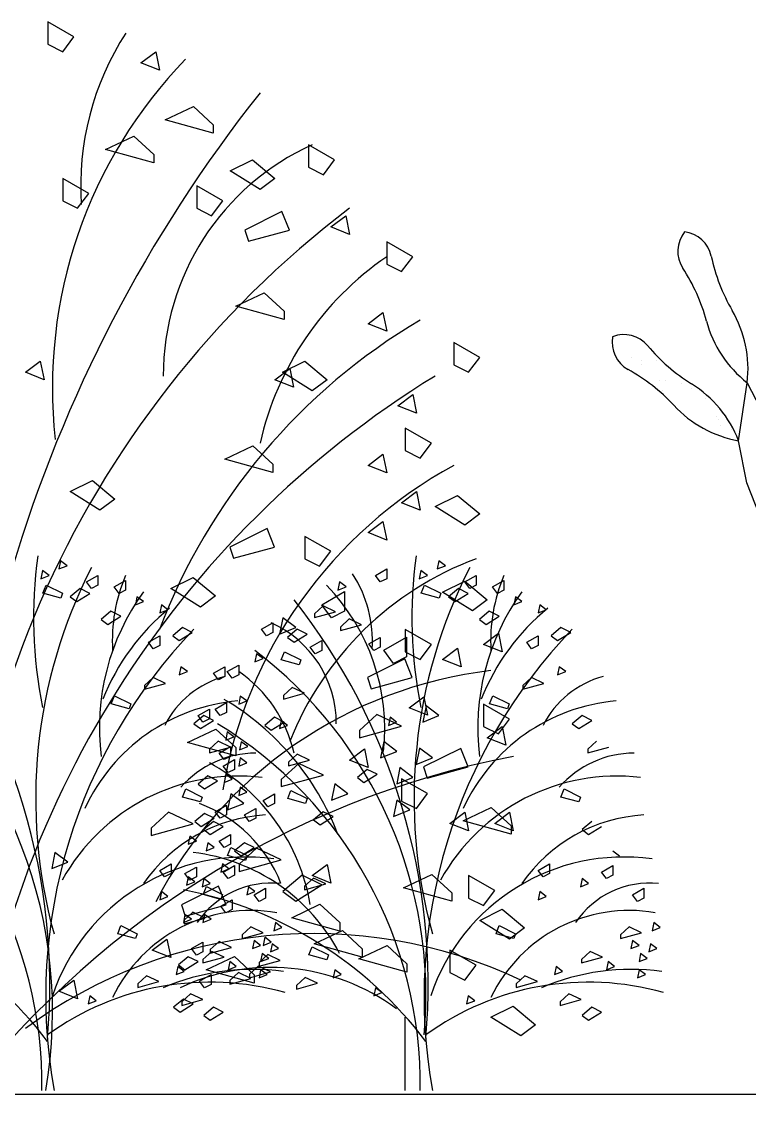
# Model space of a CAD drawing. Header units: millimetres. Extents: x 217.2 to 255.1, y 166.7 to 190.9.
# Drawn here: x 241.448 to 243.346, y 186.534 to 189.38 of the extents above; entities that cross this region are included whole.
import ezdxf

# ---------------------------------------------------------------- set-up
doc = ezdxf.new("R2010")
doc.units = ezdxf.units.MM
doc.layers.add('s', color=145, linetype='Continuous')
doc.layers.add('trees', color=104, linetype='Continuous')

msp = doc.modelspace()

# ---------------------------------------------------------------- linework, layer by layer
at = {"layer": 's', "color": 0}
msp.add_line((217.1888, 186.5832), (255.1288, 186.5832), dxfattribs=at)
at = {"layer": 'trees', "color": 84, "true_color": 0x2aaf18}
for p, q in [((241.5161, 189.3801), (241.5161, 189.3218)), ((241.5841, 189.3412), (241.5161, 189.3801)), ((241.5549, 189.3023), (241.5841, 189.3412)), ((241.9776, 188.2397), (242.0514, 188.2745)), ((242.1035, 188.205), (241.9776, 188.2397)), ((241.6327, 188.184), (241.691, 188.1354)), ((241.691, 188.1354), (241.6521, 188.1062)), ((241.9145, 187.8534), (241.8367, 187.902)), ((241.9533, 187.8826), (241.9145, 187.8534)), ((242.5169, 187.7561), (242.4489, 187.795)), ((242.653, 187.7561), (242.6919, 187.7853)), ((242.6919, 187.7853), (242.7016, 187.7367)), ((242.4878, 187.7172), (242.5169, 187.7561)), ((242.7016, 187.7367), (242.653, 187.7561)), ((242.4489, 187.7367), (242.4878, 187.7172)), ((242.5461, 187.7172), (242.585, 187.7464)), ((242.585, 187.7464), (242.5947, 187.6978)), ((242.4477, 187.7186), (242.3505, 187.6699)), ((242.653, 187.6005), (242.653, 187.5422)), ((242.721, 187.5616), (242.653, 187.6005)), ((242.6919, 187.5227), (242.721, 187.5616)), ((241.8804, 187.5007), (241.9542, 187.5354)), ((241.9542, 187.5354), (242.0063, 187.4876)), ((242.653, 187.5422), (242.6919, 187.5227)), ((242.6627, 187.513), (242.7016, 187.5422)), ((242.7016, 187.5422), (242.7113, 187.4936)), ((242.0063, 187.4659), (241.8804, 187.5007)), ((242.7113, 187.4936), (242.6627, 187.513)), ((242.444, 187.1214), (242.5178, 187.1562)), ((242.5178, 187.1562), (242.5699, 187.1084)), ((242.6821, 187.1143), (242.6141, 187.1532)), ((242.6141, 187.1532), (242.6141, 187.0949)), ((242.5699, 187.0866), (242.444, 187.1214)), ((242.5699, 187.1084), (242.5699, 187.0866)), ((242.653, 187.0754), (242.6821, 187.1143)), ((242.6141, 187.0949), (242.653, 187.0754)), ((242.6433, 187.0365), (242.7016, 187.0657)), ((242.721, 186.9879), (242.6433, 187.0365))]:
    msp.add_line(p, q, dxfattribs=at)
at = {"layer": 'trees', "color": 1}
for p, q in [((241.5161, 189.3218), (241.5549, 189.3023)), ((241.759, 189.2732), (241.7979, 189.3023)), ((241.7979, 189.3023), (241.8076, 189.2537)), ((241.8076, 189.2537), (241.759, 189.2732)), ((241.8221, 189.1247), (241.8959, 189.1594)), ((241.8959, 189.1594), (241.948, 189.1116)), ((241.948, 189.0899), (241.8221, 189.1247)), ((241.948, 189.1116), (241.948, 189.0899)), ((241.6666, 189.0469), (241.7404, 189.0816)), ((241.7404, 189.0816), (241.7925, 189.0338)), ((241.7925, 189.0121), (241.6666, 189.0469)), ((241.7925, 189.0338), (241.7925, 189.0121)), ((242.1963, 189.0592), (242.1963, 189.0009)), ((242.2643, 189.0203), (242.1963, 189.0592)), ((241.9922, 188.9912), (242.0505, 189.0203)), ((242.0505, 189.0203), (242.1088, 188.9717)), ((242.2351, 188.9814), (242.2643, 189.0203)), ((242.0699, 188.9425), (241.9922, 188.9912)), ((242.1963, 189.0009), (242.2351, 188.9814)), ((241.5549, 188.9717), (241.5549, 188.9134)), ((241.6229, 188.9328), (241.5549, 188.9717)), ((241.9047, 188.9523), (241.9047, 188.8939)), ((241.9728, 188.9134), (241.9047, 188.9523)), ((242.1088, 188.9717), (242.0699, 188.9425)), ((241.5549, 188.9134), (241.5938, 188.8939)), ((241.9047, 188.8939), (241.9436, 188.8745)), ((241.9436, 188.8745), (241.9728, 188.9134)), ((242.127, 188.8855), (242.0298, 188.8369)), ((242.1464, 188.8369), (242.127, 188.8855)), ((242.2546, 188.8453), (242.2934, 188.8745)), ((242.2934, 188.8745), (242.3032, 188.8258)), ((242.0298, 188.8369), (242.0395, 188.8077)), ((242.0395, 188.8077), (242.1464, 188.8369)), ((242.3032, 188.8258), (242.2546, 188.8453)), ((242.4003, 188.8064), (242.4003, 188.748)), ((242.4684, 188.7675), (242.4003, 188.8064)), ((242.4003, 188.748), (242.4392, 188.7286)), ((242.4392, 188.7286), (242.4684, 188.7675)), ((242.0067, 188.6384), (242.0805, 188.6732)), ((242.0805, 188.6732), (242.1326, 188.6254)), ((242.1326, 188.6037), (242.0067, 188.6384)), ((242.1326, 188.6254), (242.1326, 188.6037)), ((242.3517, 188.5924), (242.3906, 188.6216)), ((242.3906, 188.6216), (242.4003, 188.573)), ((242.4003, 188.573), (242.3517, 188.5924)), ((242.5752, 188.5438), (242.5752, 188.4855)), ((242.6433, 188.5049), (242.5752, 188.5438)), ((242.1282, 188.466), (242.1866, 188.4952)), ((242.1866, 188.4952), (242.2449, 188.4466)), ((242.6141, 188.466), (242.6433, 188.5049)), ((242.1088, 188.4466), (242.1477, 188.4758)), ((242.206, 188.4174), (242.1282, 188.466)), ((242.1477, 188.4758), (242.1574, 188.4271)), ((242.5752, 188.4855), (242.6141, 188.466)), ((242.1574, 188.4271), (242.1088, 188.4466)), ((242.2449, 188.4466), (242.206, 188.4174)), ((242.4295, 188.3785), (242.4684, 188.4077)), ((242.4684, 188.4077), (242.4781, 188.3591)), ((242.4781, 188.3591), (242.4295, 188.3785)), ((242.5169, 188.2813), (242.4489, 188.3202)), ((242.4489, 188.3202), (242.4489, 188.2618)), ((242.4878, 188.2424), (242.5169, 188.2813)), ((242.3517, 188.2229), (242.3906, 188.2521)), ((242.3906, 188.2521), (242.4003, 188.2035)), ((242.4489, 188.2618), (242.4878, 188.2424)), ((242.4003, 188.2035), (242.3517, 188.2229)), ((242.5267, 188.1159), (242.585, 188.1451)), ((242.585, 188.1451), (242.6433, 188.0965)), ((242.6044, 188.0673), (242.5267, 188.1159)), ((242.6433, 188.0965), (242.6044, 188.0673)), ((242.3906, 188.077), (242.4003, 188.0284)), ((242.3708, 187.9361), (242.4006, 187.9531)), ((242.4006, 187.9531), (242.4006, 187.9276)), ((242.5365, 187.9743), (242.5322, 187.9531)), ((242.5322, 187.9531), (242.5534, 187.9616)), ((242.5534, 187.9616), (242.5365, 187.9743)), ((242.3836, 187.9191), (242.3708, 187.9361)), ((242.4006, 187.9276), (242.3836, 187.9191)), ((242.4897, 187.9488), (242.4855, 187.9276)), ((242.4855, 187.9276), (242.5067, 187.9361)), ((242.5067, 187.9361), (242.4897, 187.9488)), ((242.6044, 187.9191), (242.6341, 187.9361)), ((242.6341, 187.9361), (242.6341, 187.9106)), ((242.2774, 187.9191), (242.2732, 187.8978)), ((242.2732, 187.8978), (242.2944, 187.9063)), ((242.2944, 187.9063), (242.2774, 187.9191)), ((242.4903, 187.8899), (242.4988, 187.9111)), ((242.4988, 187.9111), (242.5413, 187.8899)), ((242.5461, 187.8923), (242.6044, 187.9215)), ((242.5874, 187.9021), (242.5619, 187.8808)), ((242.6129, 187.8893), (242.5874, 187.9021)), ((242.6044, 187.9215), (242.6627, 187.8728)), ((242.6171, 187.9021), (242.6044, 187.9191)), ((242.6341, 187.9106), (242.6171, 187.9021)), ((242.537, 187.8771), (242.4903, 187.8899)), ((242.5413, 187.8899), (242.537, 187.8771)), ((242.6238, 187.8437), (242.5461, 187.8923)), ((242.5619, 187.8808), (242.5789, 187.8681)), ((242.5789, 187.8681), (242.6129, 187.8893)), ((242.6627, 187.8728), (242.6238, 187.8437)), ((242.2346, 187.8566), (242.2118, 187.8357)), ((242.2118, 187.8262), (242.2668, 187.8414)), ((242.2668, 187.8414), (242.2346, 187.8566)), ((242.0736, 187.7958), (242.1033, 187.8128)), ((242.2118, 187.8357), (242.2118, 187.8262)), ((242.3025, 187.8226), (242.2798, 187.8017)), ((242.3348, 187.8074), (242.3025, 187.8226))]:
    msp.add_line(p, q, dxfattribs=at)
at = {"layer": 'trees', "linetype": 'Continuous'}
for p, q in [((241.5938, 188.8939), (241.6229, 188.9328)), ((241.4577, 188.466), (241.4966, 188.4952)), ((241.4966, 188.4952), (241.5063, 188.4466)), ((241.5063, 188.4466), (241.4577, 188.466)), ((242.0514, 188.2745), (242.1035, 188.2267)), ((242.1035, 188.2267), (242.1035, 188.205)), ((241.5744, 188.1548), (241.6327, 188.184)), ((241.6521, 188.1062), (241.5744, 188.1548)), ((242.4392, 188.1257), (242.4781, 188.1548)), ((242.4781, 188.1548), (242.4878, 188.1062)), ((242.4878, 188.1062), (242.4392, 188.1257)), ((242.3517, 188.0479), (242.3906, 188.077)), ((242.0881, 188.0589), (241.9909, 188.0103)), ((242.1075, 188.0103), (242.0881, 188.0589)), ((242.1866, 188.0381), (242.1866, 187.9798)), ((242.2546, 187.9992), (242.1866, 188.0381)), ((242.4003, 188.0284), (242.3517, 188.0479)), ((241.9909, 188.0103), (242.0007, 187.9811)), ((242.0007, 187.9811), (242.1075, 188.0103)), ((242.1866, 187.9798), (242.2254, 187.9603)), ((242.2254, 187.9603), (242.2546, 187.9992)), ((241.8367, 187.902), (241.895, 187.9312)), ((241.895, 187.9312), (241.9533, 187.8826)), ((242.4489, 187.795), (242.4489, 187.7367)), ((242.4671, 187.6699), (242.4477, 187.7186)), ((242.5947, 187.6978), (242.5461, 187.7172)), ((242.3505, 187.6699), (242.3602, 187.6408)), ((242.3602, 187.6408), (242.4671, 187.6699)), ((242.4586, 187.5908), (242.4975, 187.62)), ((242.4975, 187.62), (242.5072, 187.5714)), ((242.5072, 187.5714), (242.4586, 187.5908)), ((242.0063, 187.4876), (242.0063, 187.4659)), ((242.3032, 187.4547), (242.342, 187.4838)), ((242.342, 187.4838), (242.3517, 187.4352)), ((242.5934, 187.4852), (242.4962, 187.4366)), ((242.6128, 187.4366), (242.5934, 187.4852)), ((242.3517, 187.4352), (242.3032, 187.4547)), ((242.4962, 187.4366), (242.506, 187.4074)), ((242.506, 187.4074), (242.6128, 187.4366)), ((242.4392, 187.4061), (242.4392, 187.3477)), ((242.5072, 187.3672), (242.4392, 187.4061)), ((242.4781, 187.3283), (242.5072, 187.3672)), ((242.4392, 187.3477), (242.4781, 187.3283)), ((242.5995, 187.2965), (242.6733, 187.3312)), ((242.6733, 187.3312), (242.7254, 187.2834)), ((242.5655, 187.2894), (242.6044, 187.3185)), ((242.7254, 187.2617), (242.5995, 187.2965)), ((242.6044, 187.3185), (242.6141, 187.2699)), ((242.6821, 187.2894), (242.721, 187.3185)), ((242.721, 187.3185), (242.7307, 187.2699)), ((242.6141, 187.2699), (242.5655, 187.2894)), ((242.7307, 187.2699), (242.6821, 187.2894)), ((242.7254, 187.2834), (242.7254, 187.2617)), ((242.206, 187.1532), (242.2449, 187.1824)), ((242.2449, 187.1824), (242.2546, 187.1338)), ((242.2546, 187.1338), (242.206, 187.1532)), ((241.9618, 187.1254), (241.8646, 187.0767)), ((241.9812, 187.0767), (241.9618, 187.1254)), ((241.8646, 187.0767), (241.8743, 187.0476)), ((241.8743, 187.0476), (241.9812, 187.0767)), ((242.1525, 187.0436), (242.2263, 187.0784)), ((242.2263, 187.0784), (242.2784, 187.0306)), ((242.2784, 187.0088), (242.1525, 187.0436)), ((242.7016, 187.0657), (242.7599, 187.0171)), ((242.2784, 187.0306), (242.2784, 187.0088)), ((242.7599, 187.0171), (242.721, 186.9879)), ((241.7881, 186.9587), (241.827, 186.9879)), ((241.827, 186.9879), (241.8367, 186.9393)), ((242.2108, 186.9755), (242.2846, 187.0103)), ((242.2846, 187.0103), (242.3367, 186.9625)), ((241.8367, 186.9393), (241.7881, 186.9587)), ((242.3367, 186.9408), (242.2108, 186.9755)), ((242.3274, 186.9366), (242.4012, 186.9714)), ((242.3367, 186.9625), (242.3367, 186.9408)), ((242.4012, 186.9714), (242.4533, 186.9236)), ((242.5655, 186.9587), (242.5655, 186.9004)), ((242.6336, 186.9198), (242.5655, 186.9587)), ((241.929, 186.9075), (242.0028, 186.9422)), ((242.0028, 186.9422), (242.0549, 186.8944)), ((242.4533, 186.9019), (242.3274, 186.9366)), ((242.0549, 186.8727), (241.929, 186.9075)), ((242.4533, 186.9236), (242.4533, 186.9019)), ((242.5655, 186.9004), (242.6044, 186.8809)), ((242.6044, 186.8809), (242.6336, 186.9198)), ((241.5452, 186.8518), (241.5841, 186.8809)), ((241.5841, 186.8809), (241.5938, 186.8323)), ((242.0549, 186.8944), (242.0549, 186.8727)), ((241.5938, 186.8323), (241.5452, 186.8518)), ((242.6724, 186.7837), (242.7307, 186.8129)), ((242.7307, 186.8129), (242.789, 186.7642)), ((242.7502, 186.7351), (242.6724, 186.7837)), ((242.789, 186.7642), (242.7502, 186.7351))]:
    msp.add_line(p, q, dxfattribs=at)
at = {"layer": 'trees', "color": 253}
for p, q in [((243.0392, 188.5045), (243.0392, 188.5045)), ((243.0648, 188.496), (243.0648, 188.496)), ((243.1046, 188.496), (243.1046, 188.496)), ((243.0648, 188.4874), (243.0648, 188.4874)), ((243.1131, 188.4448), (243.1131, 188.4448)), ((243.1273, 188.4448), (243.1273, 188.4448)), ((243.17, 188.4363), (243.17, 188.4363)), ((243.1188, 188.4192), (243.1188, 188.4192)), ((243.1956, 188.4249), (243.1956, 188.4249)), ((243.1273, 188.4022), (243.1273, 188.4022)), ((243.2326, 188.3965), (243.2326, 188.3965)), ((243.261, 188.351), (243.261, 188.351)), ((243.261, 188.351), (243.261, 188.351)), ((243.2667, 188.3425), (243.2667, 188.3425)), ((243.2724, 188.3283), (243.2724, 188.3283)), ((243.3008, 188.3169), (243.3008, 188.3169)), ((243.3208, 188.2686), (243.3208, 188.2686))]:
    msp.add_line(p, q, dxfattribs=at)
at = {"layer": 'trees', "color": 97, "true_color": 0x279b30}
for p, q in [((243.3184, 188.2876), (243.341, 188.4389)), ((243.341, 188.4389), (243.3987, 188.3281)), ((243.3396, 188.1781), (243.3184, 188.2876)), ((242.1973, 186.9465), (242.2058, 186.9678)), ((242.2058, 186.9678), (242.2483, 186.9465)), ((242.244, 186.9338), (242.1973, 186.9465)), ((242.2483, 186.9465), (242.244, 186.9338))]:
    msp.add_line(p, q, dxfattribs=at)
at = {"layer": 'trees', "color": 99, "true_color": 0x1a511e}
msp.add_line((243.374, 188.092), (243.3396, 188.1781), dxfattribs=at)
at = {"layer": 'trees', "color": 56}
for p, q in [((241.5493, 187.9743), (241.545, 187.9531)), ((241.545, 187.9531), (241.5662, 187.9616)), ((241.5662, 187.9616), (241.5493, 187.9743)), ((241.5025, 187.9488), (241.4983, 187.9276)), ((241.4983, 187.9276), (241.5195, 187.9361)), ((241.5195, 187.9361), (241.5025, 187.9488)), ((241.6172, 187.9191), (241.6469, 187.9361)), ((241.6469, 187.9361), (241.6469, 187.9106)), ((241.6894, 187.9063), (241.7191, 187.9233)), ((241.7191, 187.9233), (241.7191, 187.8978)), ((241.5031, 187.8899), (241.5116, 187.9111)), ((241.5116, 187.9111), (241.5541, 187.8899)), ((241.6002, 187.9021), (241.5747, 187.8808)), ((241.6257, 187.8893), (241.6002, 187.9021)), ((241.6299, 187.9021), (241.6172, 187.9191)), ((241.6469, 187.9106), (241.6299, 187.9021)), ((241.7021, 187.8893), (241.6894, 187.9063)), ((241.7191, 187.8978), (241.7021, 187.8893)), ((241.5498, 187.8771), (241.5031, 187.8899)), ((241.5541, 187.8899), (241.5498, 187.8771)), ((241.5747, 187.8808), (241.5917, 187.8681)), ((241.5917, 187.8681), (241.6257, 187.8893)), ((241.7488, 187.8808), (241.7446, 187.8596)), ((241.7446, 187.8596), (241.7658, 187.8681)), ((241.7658, 187.8681), (241.7488, 187.8808)), ((241.6809, 187.8426), (241.6554, 187.8213)), ((241.7064, 187.8298), (241.6809, 187.8426)), ((241.8125, 187.8596), (241.8083, 187.8383)), ((241.8083, 187.8383), (241.8295, 187.8468)), ((241.8295, 187.8468), (241.8125, 187.8596)), ((241.6554, 187.8213), (241.6724, 187.8086)), ((241.6724, 187.8086), (241.7064, 187.8298)), ((241.8677, 187.8001), (241.8422, 187.7788)), ((241.8592, 187.7661), (241.8932, 187.7873)), ((241.8932, 187.7873), (241.8677, 187.8001)), ((241.7786, 187.7618), (241.8083, 187.7788)), ((241.7913, 187.7448), (241.7786, 187.7618)), ((241.8083, 187.7533), (241.7913, 187.7448)), ((241.8083, 187.7788), (241.8083, 187.7533)), ((241.8422, 187.7788), (241.8592, 187.7661)), ((241.8635, 187.6981), (241.8592, 187.6768)), ((241.8805, 187.6853), (241.8635, 187.6981)), ((241.9484, 187.6811), (241.9781, 187.6981)), ((241.9781, 187.6981), (241.9781, 187.6726)), ((241.7909, 187.6696), (241.7681, 187.6488)), ((241.8232, 187.6544), (241.7909, 187.6696)), ((241.8592, 187.6768), (241.8805, 187.6853)), ((241.9611, 187.6641), (241.9484, 187.6811)), ((241.9781, 187.6726), (241.9611, 187.6641)), ((241.7681, 187.6393), (241.8232, 187.6544)), ((241.7681, 187.6488), (241.7681, 187.6393)), ((241.6814, 187.6009), (241.6899, 187.6222)), ((241.6899, 187.6222), (241.7324, 187.6009)), ((241.7282, 187.5882), (241.6814, 187.6009)), ((241.7324, 187.6009), (241.7282, 187.5882)), ((241.9526, 187.5876), (241.9824, 187.6046)), ((241.9654, 187.5706), (241.9526, 187.5876)), ((241.9824, 187.6046), (241.9824, 187.5791)), ((241.9229, 187.5706), (241.8974, 187.5494)), ((241.9144, 187.5366), (241.9484, 187.5579)), ((241.9484, 187.5579), (241.9229, 187.5706)), ((241.9824, 187.5791), (241.9654, 187.5706)), ((241.8974, 187.5494), (241.9144, 187.5366)), ((241.9608, 187.5039), (241.938, 187.483)), ((241.993, 187.4887), (241.9608, 187.5039)), ((242.0206, 187.5026), (242.0163, 187.4814)), ((242.0376, 187.4899), (242.0206, 187.5026)), ((241.938, 187.4735), (241.993, 187.4887)), ((241.938, 187.483), (241.938, 187.4735)), ((242.0163, 187.4814), (242.0376, 187.4899)), ((241.9739, 187.4389), (242.0036, 187.4559)), ((241.9866, 187.4219), (241.9739, 187.4389)), ((242.0036, 187.4559), (242.0036, 187.4304)), ((242.0036, 187.4304), (241.9866, 187.4219)), ((241.8677, 187.3581), (241.8762, 187.3794)), ((241.9144, 187.3454), (241.8677, 187.3581)), ((241.8762, 187.3794), (241.9187, 187.3581)), ((241.9187, 187.3581), (241.9144, 187.3454)), ((241.9526, 187.3199), (241.9824, 187.3369)), ((241.9824, 187.3369), (241.9824, 187.3114)), ((242.0291, 187.3114), (242.0588, 187.3284)), ((242.0588, 187.3284), (242.0588, 187.3029)), ((241.9654, 187.3029), (241.9526, 187.3199)), ((241.9824, 187.3114), (241.9654, 187.3029)), ((242.0418, 187.2944), (242.0291, 187.3114)), ((242.0588, 187.3029), (242.0418, 187.2944)), ((241.9229, 187.2732), (241.9399, 187.2604)), ((241.9399, 187.2604), (241.9739, 187.2817)), ((241.9739, 187.2817), (241.9484, 187.2944)), ((242.0291, 187.2392), (242.0036, 187.2179)), ((242.0546, 187.2264), (242.0291, 187.2392)), ((242.0036, 187.2179), (242.0206, 187.2052)), ((242.0206, 187.2052), (242.0546, 187.2264)), ((241.8083, 187.1669), (241.838, 187.1839)), ((241.838, 187.1839), (241.838, 187.1584)), ((241.821, 187.1499), (241.8083, 187.1669)), ((241.838, 187.1584), (241.821, 187.1499)), ((241.9739, 187.1627), (242.0036, 187.1797)), ((241.9866, 187.1457), (241.9739, 187.1627)), ((242.0036, 187.1542), (241.9866, 187.1457)), ((242.0036, 187.1797), (242.0036, 187.1542)), ((241.9229, 187.1457), (241.9187, 187.1244)), ((241.9187, 187.1244), (241.9399, 187.1329)), ((241.9399, 187.1329), (241.9229, 187.1457)), ((241.8125, 187.1117), (241.8083, 187.0904)), ((241.8083, 187.0904), (241.8295, 187.0989)), ((241.8295, 187.0989), (241.8125, 187.1117)), ((242.0546, 187.1032), (242.0843, 187.1202)), ((242.0673, 187.0862), (242.0546, 187.1032)), ((242.0843, 187.1202), (242.0843, 187.0947)), ((242.0843, 187.0947), (242.0673, 187.0862)), ((241.6984, 187.0018), (241.7069, 187.023)), ((241.7069, 187.023), (241.7494, 187.0018)), ((242.0457, 187.0195), (242.0229, 186.9986)), ((242.0779, 187.0043), (242.0457, 187.0195)), ((242.1098, 187.0309), (242.1055, 187.0097)), ((242.1055, 187.0097), (242.1267, 187.0182)), ((242.1267, 187.0182), (242.1098, 187.0309)), ((241.7451, 186.989), (241.6984, 187.0018)), ((241.7494, 187.0018), (241.7451, 186.989)), ((242.0229, 186.9891), (242.0779, 187.0043)), ((242.0229, 186.9986), (242.0229, 186.9891)), ((242.0546, 186.9842), (242.0503, 186.9629)), ((242.0715, 186.9714), (242.0546, 186.9842)), ((241.9438, 186.9557), (241.921, 186.9349)), ((241.976, 186.9405), (241.9438, 186.9557)), ((242.0503, 186.9629), (242.0715, 186.9714)), ((242.1013, 186.9757), (242.097, 186.9544)), ((242.097, 186.9544), (242.1183, 186.9629)), ((242.1183, 186.9629), (242.1013, 186.9757)), ((241.921, 186.9254), (241.976, 186.9405)), ((241.921, 186.9349), (241.921, 186.9254)), ((241.9909, 186.9289), (241.9866, 186.9077)), ((242.0079, 186.9162), (241.9909, 186.9289)), ((242.0758, 186.9502), (242.0715, 186.9289)), ((242.0715, 186.9289), (242.0928, 186.9374)), ((242.0928, 186.9374), (242.0758, 186.9502)), ((241.855, 186.9162), (241.8507, 186.895)), ((241.8507, 186.895), (241.872, 186.9035)), ((241.872, 186.9035), (241.855, 186.9162)), ((241.9866, 186.9077), (242.0079, 186.9162)), ((242.0715, 186.9077), (242.0673, 186.8865)), ((242.0885, 186.895), (242.0715, 186.9077)), ((241.7739, 186.892), (241.7512, 186.8711)), ((241.7512, 186.8616), (241.8062, 186.8768)), ((241.7512, 186.8711), (241.7512, 186.8616)), ((241.8062, 186.8768), (241.7739, 186.892)), ((242.0673, 186.8865), (242.0885, 186.895)), ((241.8886, 186.8453), (241.8658, 186.8244)), ((241.9208, 186.8301), (241.8886, 186.8453)), ((241.6257, 186.8397), (241.6214, 186.8185)), ((241.6214, 186.8185), (241.6427, 186.827)), ((241.6427, 186.827), (241.6257, 186.8397)), ((241.8658, 186.8149), (241.9208, 186.8301)), ((241.8658, 186.8244), (241.8658, 186.8149)), ((241.9484, 186.81), (241.9229, 186.7887)), ((241.9229, 186.7887), (241.9399, 186.776)), ((241.9399, 186.776), (241.9739, 186.7972)), ((241.9739, 186.7972), (241.9484, 186.81))]:
    msp.add_line(p, q, dxfattribs=at)
at = {"layer": 'trees', "color": 3}
for p, q in [((242.6766, 187.9063), (242.7063, 187.9233)), ((242.7063, 187.9233), (242.7063, 187.8978)), ((242.6893, 187.8893), (242.6766, 187.9063)), ((242.7063, 187.8978), (242.6893, 187.8893)), ((242.736, 187.8808), (242.7318, 187.8596)), ((242.7318, 187.8596), (242.753, 187.8681)), ((242.753, 187.8681), (242.736, 187.8808)), ((242.6681, 187.8426), (242.6426, 187.8213)), ((242.6936, 187.8298), (242.6681, 187.8426)), ((242.1033, 187.8128), (242.1033, 187.7873)), ((242.6426, 187.8213), (242.6596, 187.8086)), ((242.6596, 187.8086), (242.6936, 187.8298)), ((242.0863, 187.7788), (242.0736, 187.7958)), ((242.1033, 187.7873), (242.0863, 187.7788)), ((242.167, 187.7958), (242.1415, 187.7746)), ((242.1585, 187.7618), (242.1925, 187.7831)), ((242.1925, 187.7831), (242.167, 187.7958)), ((242.2798, 187.7922), (242.3348, 187.8074)), ((242.2798, 187.8017), (242.2798, 187.7922)), ((242.1415, 187.7746), (242.1585, 187.7618)), ((242.201, 187.7491), (242.2307, 187.7661)), ((242.2307, 187.7661), (242.2307, 187.7406)), ((242.3539, 187.7576), (242.3836, 187.7746)), ((242.3666, 187.7406), (242.3539, 187.7576)), ((242.3836, 187.7746), (242.3836, 187.7491)), ((242.0609, 187.7321), (242.0566, 187.7108)), ((242.0779, 187.7193), (242.0609, 187.7321)), ((242.1251, 187.7157), (242.1336, 187.7369)), ((242.1336, 187.7369), (242.1761, 187.7157)), ((242.2137, 187.7321), (242.201, 187.7491)), ((242.2307, 187.7406), (242.2137, 187.7321)), ((242.3836, 187.7491), (242.3666, 187.7406)), ((242.0566, 187.7108), (242.0779, 187.7193)), ((242.1718, 187.7029), (242.1251, 187.7157)), ((242.1761, 187.7157), (242.1718, 187.7029)), ((242.7781, 187.6696), (242.7553, 187.6488)), ((242.1539, 187.6441), (242.1311, 187.6233)), ((242.1862, 187.629), (242.1539, 187.6441)), ((242.7553, 187.6393), (242.8104, 187.6544)), ((242.7553, 187.6488), (242.7553, 187.6393)), ((242.0184, 187.6216), (242.0142, 187.6004)), ((242.0142, 187.6004), (242.0354, 187.6089)), ((242.0354, 187.6089), (242.0184, 187.6216)), ((242.1311, 187.6138), (242.1862, 187.629)), ((242.1311, 187.6233), (242.1311, 187.6138)), ((242.6686, 187.6009), (242.6771, 187.6222)), ((242.6771, 187.6222), (242.7196, 187.6009)), ((242.7154, 187.5882), (242.6686, 187.6009)), ((242.7196, 187.6009), (242.7154, 187.5882)), ((242.1076, 187.5664), (242.0821, 187.5451)), ((242.0991, 187.5324), (242.1331, 187.5536)), ((242.1331, 187.5536), (242.1076, 187.5664)), ((242.1246, 187.5579), (242.1203, 187.5366)), ((242.1415, 187.5451), (242.1246, 187.5579)), ((242.4091, 187.5664), (242.4048, 187.5451)), ((242.4048, 187.5451), (242.426, 187.5536)), ((242.426, 187.5536), (242.4091, 187.5664)), ((242.0821, 187.5451), (242.0991, 187.5324)), ((242.1203, 187.5366), (242.1415, 187.5451)), ((242.1666, 187.4699), (242.1439, 187.449)), ((242.1989, 187.4547), (242.1666, 187.4699)), ((242.0184, 187.4601), (242.0142, 187.4389)), ((242.0142, 187.4389), (242.0354, 187.4474)), ((242.0354, 187.4474), (242.0184, 187.4601)), ((242.1439, 187.4395), (242.1989, 187.4547)), ((242.1439, 187.449), (242.1439, 187.4395)), ((242.3496, 187.4304), (242.3241, 187.4091)), ((242.3411, 187.3964), (242.3751, 187.4176)), ((242.3751, 187.4176), (242.3496, 187.4304)), ((242.0184, 187.3836), (242.0142, 187.3624)), ((242.0354, 187.3709), (242.0184, 187.3836)), ((242.3241, 187.4091), (242.3411, 187.3964)), ((242.0142, 187.3624), (242.0354, 187.3709)), ((242.0779, 187.3496), (242.1076, 187.3666)), ((242.1076, 187.3666), (242.1076, 187.3411)), ((242.1421, 187.3545), (242.1506, 187.3757)), ((242.1888, 187.3417), (242.1421, 187.3545)), ((242.1506, 187.3757), (242.1931, 187.3545)), ((242.1931, 187.3545), (242.1888, 187.3417)), ((242.0906, 187.3326), (242.0779, 187.3496)), ((242.1076, 187.3411), (242.0906, 187.3326)), ((242.235, 187.3199), (242.2095, 187.2986)), ((242.2095, 187.2986), (242.2265, 187.2859)), ((242.2265, 187.2859), (242.2604, 187.3071)), ((242.2604, 187.3071), (242.235, 187.3199)), ((242.9356, 187.2944), (242.9101, 187.2732)), ((242.9101, 187.2732), (242.9271, 187.2604)), ((242.9271, 187.2604), (242.9611, 187.2817)), ((241.9335, 187.2392), (241.9292, 187.2179)), ((241.9292, 187.2179), (241.9505, 187.2264)), ((241.985, 187.2057), (241.9935, 187.227)), ((241.9935, 187.227), (242.0359, 187.2057)), ((242.9908, 187.2179), (243.0078, 187.2052)), ((241.9717, 187.1839), (241.9674, 187.1627)), ((241.9887, 187.1712), (241.9717, 187.1839)), ((242.0317, 187.193), (241.985, 187.2057)), ((242.0359, 187.2057), (242.0317, 187.193)), ((242.7955, 187.1669), (242.8252, 187.1839)), ((242.8252, 187.1839), (242.8252, 187.1584)), ((241.874, 187.1584), (241.9038, 187.1754)), ((241.8868, 187.1414), (241.874, 187.1584)), ((241.9038, 187.1754), (241.9038, 187.1499)), ((241.9674, 187.1627), (241.9887, 187.1712)), ((242.8082, 187.1499), (242.7955, 187.1669)), ((242.8252, 187.1584), (242.8082, 187.1499)), ((242.9611, 187.1627), (242.9908, 187.1797)), ((242.9738, 187.1457), (242.9611, 187.1627)), ((242.9908, 187.1542), (242.9738, 187.1457)), ((242.9908, 187.1797), (242.9908, 187.1542)), ((241.8825, 187.1499), (241.8783, 187.1287)), ((241.8783, 187.1287), (241.8995, 187.1372)), ((241.8995, 187.1372), (241.8825, 187.1499)), ((241.9038, 187.1499), (241.8868, 187.1414)), ((241.9213, 187.1038), (241.9298, 187.125)), ((241.9298, 187.125), (241.9723, 187.1038)), ((242.2091, 187.147), (242.1863, 187.1261)), ((242.1863, 187.1166), (242.2414, 187.1318)), ((242.1863, 187.1261), (242.1863, 187.1166)), ((242.2414, 187.1318), (242.2091, 187.147)), ((242.9101, 187.1457), (242.9059, 187.1244)), ((242.9059, 187.1244), (242.9271, 187.1329)), ((242.9271, 187.1329), (242.9101, 187.1457)), ((241.968, 187.091), (241.9213, 187.1038)), ((241.9723, 187.1038), (241.968, 187.091)), ((242.0396, 187.1244), (242.0354, 187.1032)), ((242.0354, 187.1032), (242.0566, 187.1117)), ((242.0566, 187.1117), (242.0396, 187.1244)), ((242.7997, 187.1117), (242.7955, 187.0904)), ((242.7955, 187.0904), (242.8167, 187.0989)), ((242.8167, 187.0989), (242.7997, 187.1117)), ((243.0418, 187.1032), (243.0715, 187.1202)), ((243.0545, 187.0862), (243.0418, 187.1032)), ((243.0715, 187.1202), (243.0715, 187.0947)), ((241.9674, 187.0734), (241.9972, 187.0904)), ((241.9802, 187.0564), (241.9674, 187.0734)), ((241.9972, 187.0904), (241.9972, 187.0649)), ((243.0715, 187.0947), (243.0545, 187.0862)), ((241.874, 187.0522), (241.8698, 187.0309)), ((241.8698, 187.0309), (241.891, 187.0394)), ((241.8949, 187.0577), (241.8721, 187.0368)), ((241.8721, 187.0273), (241.9271, 187.0425)), ((241.891, 187.0394), (241.874, 187.0522)), ((241.9271, 187.0425), (241.8949, 187.0577)), ((241.925, 187.0522), (241.9207, 187.0309)), ((241.9207, 187.0309), (241.942, 187.0394)), ((241.942, 187.0394), (241.925, 187.0522)), ((241.9972, 187.0649), (241.9802, 187.0564)), ((241.8721, 187.0368), (241.8721, 187.0273)), ((242.6856, 187.0018), (242.6941, 187.023)), ((242.6941, 187.023), (242.7366, 187.0018)), ((243.0329, 187.0195), (243.0101, 186.9986)), ((243.0651, 187.0043), (243.0329, 187.0195)), ((243.097, 187.0309), (243.0927, 187.0097)), ((243.0927, 187.0097), (243.1139, 187.0182)), ((243.1139, 187.0182), (243.097, 187.0309)), ((242.0821, 186.9927), (242.0779, 186.9714)), ((242.0991, 186.9799), (242.0821, 186.9927)), ((242.7323, 186.989), (242.6856, 187.0018)), ((242.7366, 187.0018), (242.7323, 186.989)), ((243.0101, 186.9891), (243.0651, 187.0043)), ((243.0101, 186.9986), (243.0101, 186.9891)), ((243.0418, 186.9842), (243.0375, 186.9629)), ((243.0587, 186.9714), (243.0418, 186.9842)), ((241.891, 186.9629), (241.9207, 186.9799)), ((241.9038, 186.9459), (241.891, 186.9629)), ((241.9207, 186.9544), (241.9038, 186.9459)), ((241.9207, 186.9799), (241.9207, 186.9544)), ((241.9628, 186.9812), (241.9401, 186.9603)), ((241.9401, 186.9509), (241.9951, 186.966)), ((241.9401, 186.9603), (241.9401, 186.9509)), ((241.9951, 186.966), (241.9628, 186.9812)), ((242.0779, 186.9714), (242.0991, 186.9799)), ((242.931, 186.9557), (242.9082, 186.9349)), ((242.9632, 186.9405), (242.931, 186.9557)), ((243.0375, 186.9629), (243.0587, 186.9714)), ((243.0885, 186.9757), (243.0842, 186.9544)), ((243.0842, 186.9544), (243.1055, 186.9629)), ((243.1055, 186.9629), (243.0885, 186.9757)), ((241.8825, 186.9417), (241.857, 186.9205)), ((241.874, 186.9077), (241.908, 186.9289)), ((241.908, 186.9289), (241.8825, 186.9417)), ((242.0902, 186.9472), (242.0674, 186.9264)), ((242.0674, 186.9169), (242.1225, 186.9321)), ((242.0674, 186.9264), (242.0674, 186.9169)), ((242.1225, 186.9321), (242.0902, 186.9472)), ((242.9082, 186.9254), (242.9632, 186.9405)), ((242.9082, 186.9349), (242.9082, 186.9254)), ((242.9781, 186.9289), (242.9738, 186.9077)), ((242.9951, 186.9162), (242.9781, 186.9289)), ((243.063, 186.9502), (243.0587, 186.9289)), ((243.0587, 186.9289), (243.08, 186.9374)), ((243.08, 186.9374), (243.063, 186.9502)), ((241.857, 186.9205), (241.874, 186.9077)), ((242.0138, 186.9005), (241.991, 186.8796)), ((242.046, 186.8853), (242.0138, 186.9005)), ((242.0647, 186.9175), (242.042, 186.8966)), ((242.042, 186.8871), (242.097, 186.9023)), ((242.097, 186.9023), (242.0647, 186.9175)), ((242.2647, 186.9077), (242.2604, 186.8865)), ((242.2817, 186.895), (242.2647, 186.9077)), ((242.8422, 186.9162), (242.8379, 186.895)), ((242.8379, 186.895), (242.8592, 186.9035)), ((242.8592, 186.9035), (242.8422, 186.9162)), ((242.9738, 186.9077), (242.9951, 186.9162)), ((243.0587, 186.9077), (243.0545, 186.8865)), ((243.0757, 186.895), (243.0587, 186.9077)), ((241.9122, 186.878), (241.942, 186.895)), ((241.925, 186.861), (241.9122, 186.878)), ((241.942, 186.8695), (241.925, 186.861)), ((241.942, 186.895), (241.942, 186.8695)), ((241.991, 186.8701), (242.046, 186.8853)), ((241.991, 186.8796), (241.991, 186.8701)), ((242.042, 186.8966), (242.042, 186.8871)), ((242.1879, 186.8878), (242.1651, 186.8669)), ((242.1651, 186.8574), (242.2201, 186.8726)), ((242.2201, 186.8726), (242.1879, 186.8878)), ((242.2604, 186.8865), (242.2817, 186.895)), ((242.7611, 186.892), (242.7384, 186.8711)), ((242.7384, 186.8616), (242.7934, 186.8768)), ((242.7384, 186.8711), (242.7384, 186.8616)), ((242.7934, 186.8768), (242.7611, 186.892)), ((243.0545, 186.8865), (243.0757, 186.895)), ((242.1651, 186.8669), (242.1651, 186.8574)), ((242.3708, 186.861), (242.3666, 186.8397)), ((242.3666, 186.8397), (242.3878, 186.8482)), ((242.3878, 186.8482), (242.3708, 186.861)), ((242.8758, 186.8453), (242.853, 186.8244)), ((242.908, 186.8301), (242.8758, 186.8453)), ((241.8698, 186.8312), (241.8443, 186.81)), ((241.8613, 186.7972), (241.8953, 186.8185)), ((241.8953, 186.8185), (241.8698, 186.8312)), ((242.6129, 186.8397), (242.6086, 186.8185)), ((242.6086, 186.8185), (242.6299, 186.827)), ((242.6299, 186.827), (242.6129, 186.8397)), ((242.853, 186.8149), (242.908, 186.8301)), ((242.853, 186.8244), (242.853, 186.8149)), ((241.8443, 186.81), (241.8613, 186.7972)), ((242.9356, 186.81), (242.9101, 186.7887)), ((242.9101, 186.7887), (242.9271, 186.776)), ((242.9271, 186.776), (242.9611, 186.7972)), ((242.9611, 186.7972), (242.9356, 186.81))]:
    msp.add_line(p, q, dxfattribs=at)
at = {"layer": 'trees'}
for p, q in [((242.2311, 187.8599), (242.2905, 187.8939)), ((242.2905, 187.8939), (242.2905, 187.8429)), ((242.2566, 187.8259), (242.2311, 187.8599)), ((242.2905, 187.8429), (242.2566, 187.8259)), ((242.7997, 187.8596), (242.7955, 187.8383)), ((242.7955, 187.8383), (242.8167, 187.8468)), ((242.8167, 187.8468), (242.7997, 187.8596)), ((242.8549, 187.8001), (242.8294, 187.7788)), ((242.8464, 187.7661), (242.8804, 187.7873)), ((242.8804, 187.7873), (242.8549, 187.8001)), ((242.3925, 187.7409), (242.4519, 187.7749)), ((242.4519, 187.7749), (242.4519, 187.7239)), ((242.7658, 187.7618), (242.7955, 187.7788)), ((242.7785, 187.7448), (242.7658, 187.7618)), ((242.7955, 187.7533), (242.7785, 187.7448)), ((242.7955, 187.7788), (242.7955, 187.7533)), ((242.8294, 187.7788), (242.8464, 187.7661)), ((242.4179, 187.7069), (242.3925, 187.7409)), ((242.4519, 187.7239), (242.4179, 187.7069)), ((241.9844, 187.6853), (242.0142, 187.7023)), ((242.0142, 187.7023), (242.0142, 187.6768)), ((242.8507, 187.6981), (242.8464, 187.6768)), ((242.8677, 187.6853), (242.8507, 187.6981)), ((241.9972, 187.6683), (241.9844, 187.6853)), ((242.0142, 187.6768), (241.9972, 187.6683)), ((242.8104, 187.6544), (242.7781, 187.6696)), ((242.8464, 187.6768), (242.8677, 187.6853)), ((241.908, 187.5706), (241.9377, 187.5876)), ((241.9377, 187.5876), (241.9377, 187.5621)), ((242.5029, 187.5964), (242.4944, 187.5539)), ((242.5368, 187.5709), (242.5029, 187.5964)), ((241.9207, 187.5536), (241.908, 187.5706)), ((241.9377, 187.5621), (241.9207, 187.5536)), ((242.3747, 187.5735), (242.3292, 187.5317)), ((242.4392, 187.5431), (242.3747, 187.5735)), ((242.4944, 187.5539), (242.5368, 187.5709)), ((242.9101, 187.5706), (242.8846, 187.5494)), ((242.9016, 187.5366), (242.9356, 187.5579)), ((242.9356, 187.5579), (242.9101, 187.5706)), ((241.9844, 187.5281), (241.9802, 187.5069)), ((242.0014, 187.5154), (241.9844, 187.5281)), ((242.3292, 187.5128), (242.4392, 187.5431)), ((242.3292, 187.5317), (242.3292, 187.5128)), ((242.8846, 187.5494), (242.9016, 187.5366)), ((241.9802, 187.5069), (242.0014, 187.5154)), ((242.3925, 187.5029), (242.384, 187.4605)), ((242.4264, 187.4774), (242.3925, 187.5029)), ((242.948, 187.5039), (242.9252, 187.483)), ((241.9632, 187.4729), (241.9929, 187.4899)), ((241.9759, 187.4559), (241.9632, 187.4729)), ((241.9929, 187.4899), (241.9929, 187.4644)), ((242.384, 187.4605), (242.4264, 187.4774)), ((242.4859, 187.4859), (242.4774, 187.4435)), ((242.5198, 187.4605), (242.4859, 187.4859)), ((242.9252, 187.4735), (242.9802, 187.4887)), ((242.9252, 187.483), (242.9252, 187.4735)), ((241.9929, 187.4644), (241.9759, 187.4559)), ((242.4774, 187.4435), (242.5198, 187.4605)), ((241.9335, 187.4134), (241.908, 187.3921)), ((241.959, 187.4006), (241.9335, 187.4134)), ((241.9802, 187.4176), (241.9759, 187.3964)), ((241.9972, 187.4049), (241.9802, 187.4176)), ((242.4349, 187.435), (242.4264, 187.3925)), ((242.4264, 187.3925), (242.4689, 187.4095)), ((242.4689, 187.4095), (242.4349, 187.435)), ((241.908, 187.3921), (241.925, 187.3794)), ((241.925, 187.3794), (241.959, 187.4006)), ((241.9759, 187.3964), (241.9972, 187.4049)), ((242.2651, 187.3925), (242.2566, 187.35)), ((242.299, 187.367), (242.2651, 187.3925)), ((242.2566, 187.35), (242.299, 187.367)), ((242.8549, 187.3581), (242.8634, 187.3794)), ((242.9016, 187.3454), (242.8549, 187.3581)), ((242.8634, 187.3794), (242.9059, 187.3581)), ((242.9059, 187.3581), (242.9016, 187.3454)), ((242.4264, 187.35), (242.4179, 187.3075)), ((242.4179, 187.3075), (242.4604, 187.3245)), ((242.4604, 187.3245), (242.4264, 187.35)), ((241.925, 187.3156), (241.8995, 187.2944)), ((241.9165, 187.2817), (241.9505, 187.3029)), ((241.9505, 187.3029), (241.925, 187.3156)), ((241.8995, 187.2944), (241.9165, 187.2817)), ((241.9484, 187.2944), (241.9229, 187.2732)), ((241.8868, 187.2562), (241.8825, 187.2349)), ((241.8825, 187.2349), (241.9038, 187.2434)), ((241.9038, 187.2434), (241.8868, 187.2562)), ((241.9505, 187.2264), (241.9335, 187.2392)), ((241.9632, 187.2434), (241.9929, 187.2604)), ((241.9759, 187.2264), (241.9632, 187.2434)), ((241.9929, 187.2604), (241.9929, 187.2349)), ((241.9929, 187.2349), (241.9759, 187.2264))]:
    msp.add_line(p, q, dxfattribs=at)
at = {"layer": 'trees', "color": 96}
for p, q in [((242.1292, 187.8259), (242.1207, 187.7834)), ((242.1632, 187.8004), (242.1292, 187.8259)), ((242.1207, 187.7834), (242.1632, 187.8004)), ((242.1709, 187.446), (242.1254, 187.4043)), ((242.2354, 187.4157), (242.1709, 187.446)), ((242.1254, 187.3853), (242.2354, 187.4157)), ((242.1254, 187.4043), (242.1254, 187.3853)), ((241.9933, 187.367), (241.9848, 187.3245)), ((242.0273, 187.3415), (241.9933, 187.367)), ((241.9848, 187.3245), (242.0273, 187.3415)), ((241.8312, 187.3186), (241.7857, 187.2768)), ((241.8957, 187.2882), (241.8312, 187.3186)), ((241.7857, 187.2578), (241.8957, 187.2882)), ((241.7857, 187.2768), (241.7857, 187.2578)), ((241.5347, 187.214), (241.5262, 187.1715)), ((241.5687, 187.1885), (241.5347, 187.214)), ((242.0605, 187.2251), (242.015, 187.1833)), ((242.125, 187.1947), (242.0605, 187.2251)), ((241.5262, 187.1715), (241.5687, 187.1885)), ((242.015, 187.1643), (242.125, 187.1947)), ((242.015, 187.1833), (242.015, 187.1643)), ((242.1801, 187.1545), (242.1292, 187.112)), ((242.2311, 187.129), (242.1801, 187.1545)), ((242.1632, 187.0865), (242.2311, 187.129)), ((242.1292, 187.112), (242.1632, 187.0865))]:
    msp.add_line(p, q, dxfattribs=at)
at = {"layer": 'trees', "color": 55, "true_color": 0x97922b}
msp.add_line((242.4489, 186.5929), (242.4489, 186.7841), dxfattribs=at)
for centre, radius, start, end in [((242.3296, 188.9532), 0.7278, 146.8723, 183.9065), ((242.7592, 188.4257), 1.2311, 135.867, 186.2808), ((244.9645, 186.898), 3.6954, 141.5621, 185.2163), ((242.4778, 188.4573), 0.6605, 114.2978, 180.0834), ((242.8536, 188.1041), 0.8034, 124.3441, 167.2635), ((243.2966, 187.2303), 1.5925, 120.523, 159.2317), ((243.1421, 187.1817), 1.1855, 118.5645, 170.5246), ((242.9273, 187.1944), 0.8386, 110.5024, 158.3822), ((241.8574, 187.536), 0.5379, 353.7192, 44.133), ((241.9803, 187.5498), 0.2886, 359.9166, 65.7022), ((242.8065, 186.5579), 1.1381, 96.7634, 152.401), ((241.8161, 187.3955), 0.3511, 12.7365, 55.6559), ((241.6225, 187.0136), 0.6959, 20.7683, 59.477), ((241.3883, 186.6094), 1.0996, 359.14, 58.7374), ((243.1879, 185.1213), 2.3872, 101.0397, 143.7273), ((241.69, 186.9924), 0.518, 9.4754, 61.4355), ((241.7839, 186.9979), 0.3664, 21.6178, 69.4976), ((241.8367, 186.7198), 0.4973, 27.599, 83.2366), ((241.67, 186.0921), 1.0432, 37.0603, 78.9603), ((242.2098, 185.7356), 1.2664, 64.7425, 126.4309), ((242.0974, 186.3605), 0.5534, 53.5691, 115.2575), ((243.0393, 186.3042), 0.6045, 82.4961, 112.9071), ((242.9263, 186.1542), 0.7212, 74.2197, 125.9898)]:
    msp.add_arc(centre, radius, start, end, dxfattribs=at)
at = {"layer": 'trees', "color": 45, "true_color": 0xba8d4a}
for centre, radius, start, end in [((243.8691, 186.8343), 2.5873, 127.2463, 185.7372), ((243.6552, 187.8272), 1.189, 172.2748, 191.4177), ((242.0451, 187.7665), 0.318, 356.0935, 33.1277), ((243.2423, 187.5389), 0.6043, 144.0621, 187.0862), ((243.1903, 187.3982), 0.5844, 129.1996, 158.4216), ((243.8797, 186.8369), 1.3819, 136.0573, 190.1685), ((243.0289, 187.4337), 0.2472, 104.9017, 153.2105), ((243.0404, 187.126), 0.4846, 94.8704, 155.3167), ((243.0465, 187.2135), 0.2594, 90.1025, 139.0048), ((243.0011, 186.8865), 0.5263, 83.2482, 151.0285), ((243.0955, 186.8951), 0.417, 93.3044, 145.2292), ((243.0189, 186.6704), 0.5314, 82.0191, 161.4214), ((243.087, 186.9003), 0.2337, 84.4177, 146.017), ((243.0333, 186.6615), 0.4008, 80.2511, 154.2666)]:
    msp.add_arc(centre, radius, start, end, dxfattribs=at)
at = {"layer": 'trees', "color": 97, "true_color": 0x279b30}
for centre, radius, start, end in [((243.2398, 188.7819), 0.0801, 141.2606, 213.2784), ((243.1689, 188.7524), 0.0801, 11.915, 83.9328), ((243.7121, 188.867), 0.4751, 191.915, 210.2813), ((242.7757, 188.4773), 0.4751, 14.912, 33.2784), ((243.0686, 188.5435), 0.0801, 169.1419, 241.1597), ((243.0197, 188.4843), 0.0801, 39.7963, 111.8141), ((242.8008, 188.0572), 0.4751, 42.7934, 61.1597), ((243.0361, 188.1789), 0.3026, 21.0559, 58.1626), ((243.3715, 188.5855), 0.3026, 222.7934, 259.9002)]:
    msp.add_arc(centre, radius, start, end, dxfattribs=at)
at = {"layer": 'trees', "color": 99, "true_color": 0x1a511e}
for centre, radius, start, end in [((243.0405, 188.4749), 0.3026, 353.1745, 30.2813), ((243.5272, 188.6774), 0.3026, 194.912, 232.0188), ((243.4463, 188.8396), 0.4751, 219.7963, 238.1626)]:
    msp.add_arc(centre, radius, start, end, dxfattribs=at)
at = {"layer": 'trees', "color": 49, "true_color": 0x594322}
for centre, radius, start, end in [((243.8735, 186.2637), 2.5732, 121.5615, 173.977), ((243.7959, 187.3539), 1.3242, 152.8898, 195.4454), ((240.8937, 186.8684), 1.6148, 355.0546, 38.4379), ((241.3723, 186.8406), 1.1306, 354.7793, 52.7537)]:
    msp.add_arc(centre, radius, start, end, dxfattribs=at)
at = {"layer": 'trees', "color": 56}
for centre, radius, start, end in [((242.668, 187.8272), 1.189, 172.2748, 191.4177), ((242.8087, 187.3539), 1.3242, 152.8898, 195.4454), ((242.1162, 187.7664), 0.4318, 156.8611, 183.4215), ((242.2551, 187.5389), 0.6043, 144.0621, 187.0862), ((239.9065, 186.8684), 1.6148, 355.0546, 38.4379), ((242.2031, 187.3982), 0.5844, 129.1996, 158.4216), ((242.8925, 186.8369), 1.3819, 136.0573, 190.1685), ((240.3304, 186.7974), 1.1982, 350.1733, 51.9189), ((242.0417, 187.4337), 0.2472, 104.9017, 153.2105), ((242.0532, 187.126), 0.4846, 94.8704, 155.3167), ((240.4011, 186.6094), 1.0996, 359.14, 58.7374), ((242.0593, 187.2135), 0.2594, 90.1025, 139.0048), ((242.0139, 186.8865), 0.5263, 83.2482, 151.0285), ((242.1083, 186.8951), 0.417, 93.3044, 145.2292), ((242.0317, 186.6704), 0.5314, 82.0191, 161.4214), ((242.0998, 186.9003), 0.2337, 84.4177, 146.017), ((240.6828, 186.0921), 1.0432, 37.0603, 78.9603), ((242.0461, 186.6615), 0.4008, 80.2511, 154.2666), ((242.0521, 186.3042), 0.6045, 82.4961, 112.9071), ((241.9391, 186.1542), 0.7212, 74.2197, 125.9898)]:
    msp.add_arc(centre, radius, start, end, dxfattribs=at)
at = {"layer": 'trees', "color": 3}
msp.add_arc((243.1034, 187.7664), 0.4318, 156.8611, 183.4215, dxfattribs=at)

doc.saveas('drawing.dxf')
